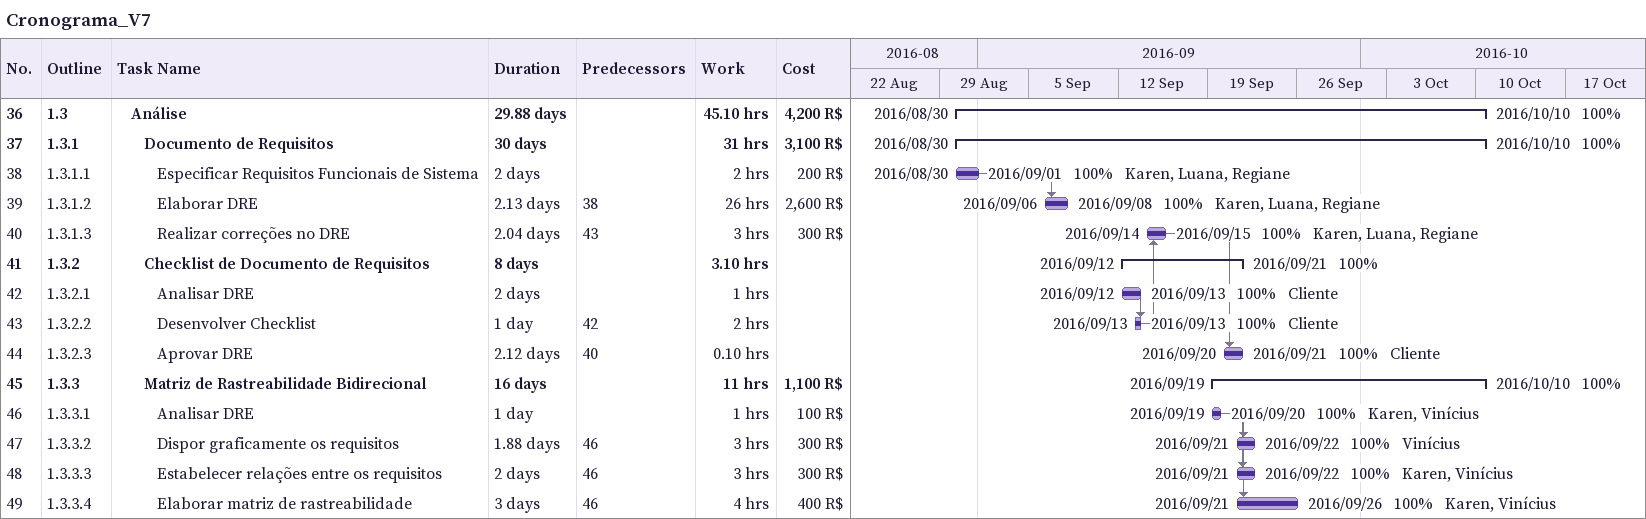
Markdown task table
Cronograma_V7

| ID | WBS | Task | Duration | Start | Finish | Predecessors | Resources | % complete | Work (h) | Cost (R$) |
|---|---|---|---|---|---|---|---|---|---|---|
| 36 | 1.3 | **Análise** | 29.88d | 2016-08-30 | 2016-10-10 |  |  | 100 | 45.10 | 4200 |
| 37 | 1.3.1 | **Documento de Requisitos** | 30d | 2016-08-30 | 2016-10-10 |  |  | 100 | 31 | 3100 |
| 38 | 1.3.1.1 | Especificar Requisitos Funcionais de Sistema | 2d | 2016-08-30 | 2016-09-01 |  | Karen, Luana, Regiane | 100 | 2 | 200 |
| 39 | 1.3.1.2 | Elaborar DRE | 2.13d | 2016-09-06 | 2016-09-08 | 38 | Karen, Luana, Regiane | 100 | 26 | 2600 |
| 40 | 1.3.1.3 | Realizar correções no DRE | 2.04d | 2016-09-14 | 2016-09-15 | 43 | Karen, Luana, Regiane | 100 | 3 | 300 |
| 41 | 1.3.2 | **Checklist de Documento de Requisitos** | 8d | 2016-09-12 | 2016-09-21 |  |  | 100 | 3.10 |  |
| 42 | 1.3.2.1 | Analisar DRE | 2d | 2016-09-12 | 2016-09-13 |  | Cliente | 100 | 1 |  |
| 43 | 1.3.2.2 | Desenvolver Checklist | 1d | 2016-09-13 | 2016-09-13 | 42 | Cliente | 100 | 2 |  |
| 44 | 1.3.2.3 | Aprovar DRE | 2.12d | 2016-09-20 | 2016-09-21 | 40 | Cliente | 100 | 0.10 |  |
| 45 | 1.3.3 | **Matriz de Rastreabilidade Bidirecional** | 16d | 2016-09-19 | 2016-10-10 |  |  | 100 | 11 | 1100 |
| 46 | 1.3.3.1 | Analisar DRE | 1d | 2016-09-19 | 2016-09-20 |  | Karen, Vinícius | 100 | 1 | 100 |
| 47 | 1.3.3.2 | Dispor graficamente os requisitos | 1.88d | 2016-09-21 | 2016-09-22 | 46 | Vinícius | 100 | 3 | 300 |
| 48 | 1.3.3.3 | Estabelecer relações entre os requisitos | 2d | 2016-09-21 | 2016-09-22 | 46 | Karen, Vinícius | 100 | 3 | 300 |
| 49 | 1.3.3.4 | Elaborar matriz de rastreabilidade | 3d | 2016-09-21 | 2016-09-26 | 46 | Karen, Vinícius | 100 | 4 | 400 |
